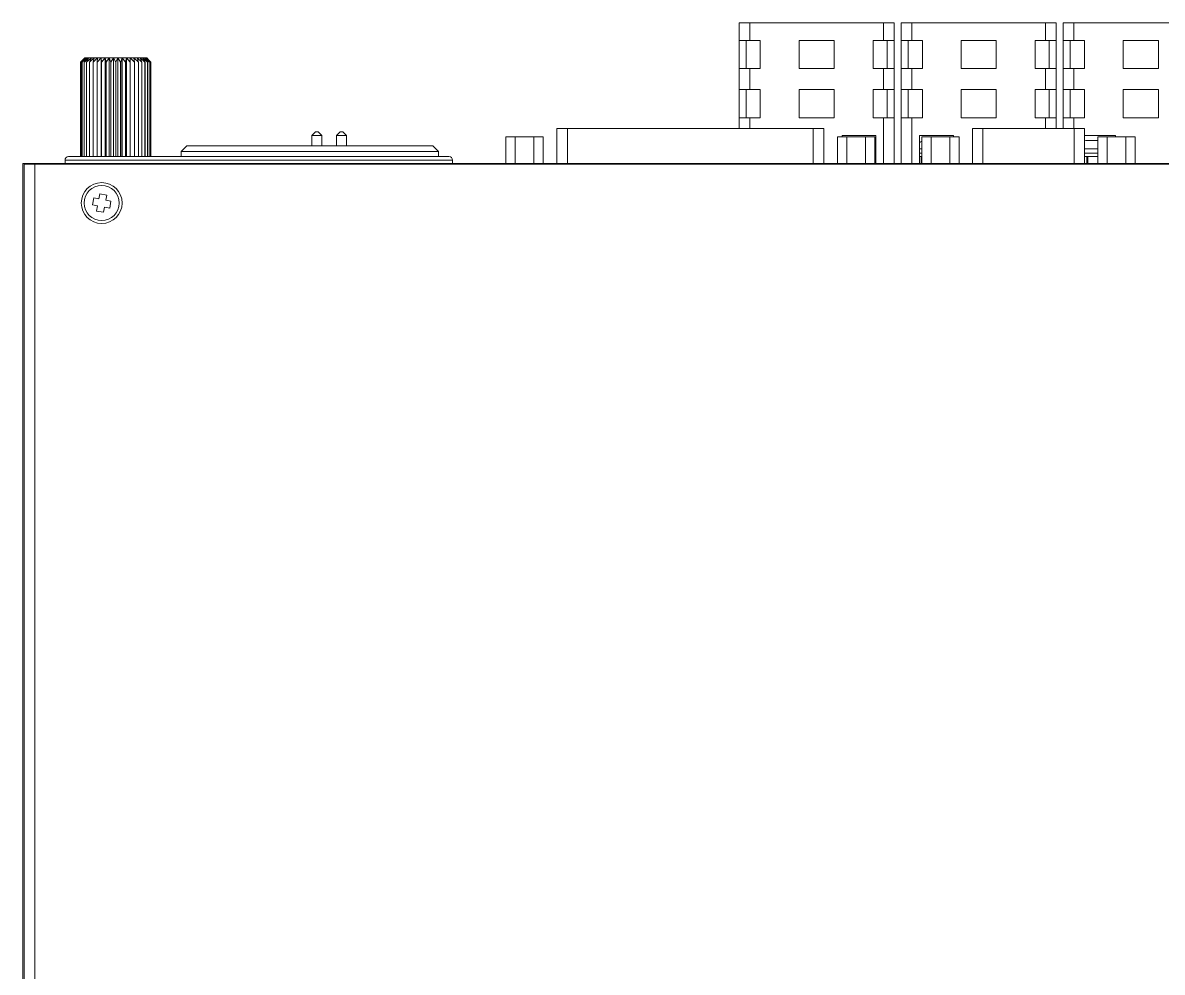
# Model space of a CAD drawing. Header units: millimetres. Extents: x 145 to 1161, y 54 to 851.
# Drawn here: x 144.9 to 306.7, y 398 to 532.8 of the extents above; entities that cross this region are included whole.
import ezdxf

# ---------------------------------------------------------------- set-up
doc = ezdxf.new("R2010")
doc.units = ezdxf.units.MM

msp = doc.modelspace()

# ---------------------------------------------------------------- linework, layer by layer
at = {"color": 7, "linetype": 'Continuous', "lineweight": 15}
for p, q in [((246.606, 530.309), (246.606, 532.809)), ((246.606, 532.809), (248.106, 532.809)), ((248.106, 532.809), (248.106, 530.309)), ((267.106, 532.809), (248.106, 532.809)), ((267.106, 530.309), (267.106, 532.809)), ((267.106, 532.809), (268.606, 532.809)), ((268.606, 532.809), (268.606, 530.309)), ((269.606, 530.309), (269.606, 532.809)), ((269.606, 532.809), (271.106, 532.809)), ((271.106, 532.809), (271.106, 530.309)), ((290.106, 532.809), (271.106, 532.809)), ((290.106, 530.309), (290.106, 532.809)), ((290.106, 532.809), (291.606, 532.809)), ((291.606, 532.809), (291.606, 530.309)), ((292.606, 530.309), (292.606, 532.809)), ((292.606, 532.809), (294.106, 532.809)), ((294.106, 532.809), (294.106, 530.309)), ((313.106, 532.809), (294.106, 532.809)), ((248.106, 530.309), (246.606, 530.309)), ((246.606, 530.309), (246.606, 526.309)), ((247.606, 530.309), (247.606, 526.309)), ((249.606, 530.309), (248.106, 530.309)), ((249.606, 526.309), (249.606, 530.309)), ((260.106, 530.309), (255.106, 530.309)), ((255.106, 530.309), (255.106, 526.309)), ((260.106, 526.309), (260.106, 530.309)), ((267.106, 530.309), (265.606, 530.309)), ((265.606, 530.309), (265.606, 526.309)), ((268.606, 530.309), (267.106, 530.309)), ((267.606, 530.309), (267.606, 526.309)), ((268.606, 530.309), (268.606, 526.309)), ((271.106, 530.309), (269.606, 530.309)), ((269.606, 530.309), (269.606, 526.309)), ((270.606, 530.309), (270.606, 526.309)), ((272.606, 530.309), (271.106, 530.309)), ((272.606, 526.309), (272.606, 530.309)), ((283.106, 530.309), (278.106, 530.309)), ((278.106, 530.309), (278.106, 526.309)), ((283.106, 526.309), (283.106, 530.309)), ((290.106, 530.309), (288.606, 530.309)), ((288.606, 530.309), (288.606, 526.309)), ((291.606, 530.309), (290.106, 530.309)), ((290.606, 530.309), (290.606, 526.309)), ((291.606, 530.309), (291.606, 526.309)), ((294.106, 530.309), (292.606, 530.309)), ((292.606, 530.309), (292.606, 526.309)), ((293.606, 530.309), (293.606, 526.309)), ((295.606, 530.309), (294.106, 530.309)), ((295.606, 526.309), (295.606, 530.309)), ((306.106, 530.309), (301.106, 530.309)), ((301.106, 530.309), (301.106, 526.309)), ((306.106, 526.309), (306.106, 530.309)), ((153.73, 527.809), (153.109, 527.209)), ((153.109, 527.209), (153.42, 527.521)), ((153.18, 527.209), (153.73, 527.809)), ((153.837, 527.809), (153.184, 527.209)), ((153.348, 527.209), (153.837, 527.809)), ((154.026, 527.809), (153.354, 527.209)), ((153.706, 527.809), (153.419, 527.522)), ((153.608, 527.209), (154.026, 527.809)), ((153.706, 527.809), (153.73, 527.809)), ((153.73, 527.809), (153.837, 527.809)), ((153.837, 527.809), (154.026, 527.809)), ((153.956, 527.209), (154.296, 527.809)), ((154.639, 527.809), (153.966, 527.209)), ((154.026, 527.809), (154.296, 527.809)), ((154.296, 527.809), (154.639, 527.809)), ((154.384, 527.209), (154.639, 527.809)), ((155.05, 527.809), (154.396, 527.209)), ((154.639, 527.809), (155.05, 527.809)), ((154.885, 527.209), (155.05, 527.809)), ((155.52, 527.809), (154.899, 527.209)), ((155.05, 527.809), (155.52, 527.809)), ((155.449, 527.209), (155.52, 527.809)), ((156.04, 527.809), (155.464, 527.209)), ((155.52, 527.809), (156.04, 527.809)), ((156.04, 527.809), (156.601, 527.809)), ((156.064, 527.209), (156.04, 527.809)), ((156.04, 513.809), (156.04, 527.809)), ((156.601, 527.809), (156.081, 527.209)), ((156.601, 527.809), (157.191, 527.809)), ((156.719, 527.209), (156.601, 527.809)), ((156.601, 513.809), (156.601, 527.809)), ((157.191, 527.809), (156.737, 527.209)), ((157.191, 527.809), (157.799, 527.809)), ((157.401, 527.209), (157.191, 527.809)), ((157.191, 513.809), (157.191, 527.809)), ((157.799, 527.809), (157.419, 527.209)), ((157.799, 527.809), (158.413, 527.809)), ((158.097, 527.209), (157.799, 527.809)), ((157.799, 513.809), (157.799, 527.809)), ((158.413, 527.809), (158.115, 527.209)), ((158.413, 513.809), (158.413, 527.809)), ((158.793, 527.209), (158.413, 527.809)), ((158.413, 527.809), (159.021, 527.809)), ((159.021, 527.809), (158.811, 527.209)), ((159.021, 513.809), (159.021, 527.809)), ((159.476, 527.209), (159.021, 527.809)), ((159.021, 527.809), (159.611, 527.809)), ((159.611, 527.809), (159.493, 527.209)), ((159.611, 513.809), (159.611, 527.809)), ((160.131, 527.209), (159.611, 527.809)), ((159.611, 527.809), (160.172, 527.809)), ((160.172, 527.809), (160.148, 527.209)), ((160.172, 513.809), (160.172, 527.809)), ((160.748, 527.209), (160.172, 527.809)), ((160.172, 527.809), (160.692, 527.809)), ((160.692, 527.809), (160.763, 527.209)), ((161.313, 527.209), (160.692, 527.809)), ((160.692, 527.809), (161.163, 527.809)), ((161.163, 527.809), (161.327, 527.209)), ((161.816, 527.209), (161.163, 527.809)), ((161.163, 527.809), (161.573, 527.809)), ((161.573, 527.809), (161.828, 527.209)), ((162.246, 527.209), (161.573, 527.809)), ((161.573, 527.809), (161.917, 527.809)), ((161.917, 527.809), (162.256, 527.209)), ((161.917, 527.809), (162.186, 527.809)), ((162.186, 527.809), (162.604, 527.209)), ((162.859, 527.209), (162.186, 527.809)), ((162.186, 527.809), (162.375, 527.809)), ((162.375, 527.809), (162.864, 527.209)), ((163.029, 527.209), (162.375, 527.809)), ((162.375, 527.809), (162.482, 527.809)), ((162.482, 527.809), (163.032, 527.209)), ((163.103, 527.209), (162.482, 527.809)), ((162.482, 527.809), (162.506, 527.809)), ((162.794, 527.522), (162.506, 527.809)), ((162.792, 527.521), (163.103, 527.209)), ((153.109, 527.209), (153.109, 527.209)), ((153.109, 513.809), (153.109, 527.209)), ((153.109, 513.809), (153.109, 527.209)), ((153.184, 527.209), (153.18, 527.209)), ((153.18, 513.809), (153.18, 527.209)), ((153.184, 513.809), (153.184, 527.209)), ((153.354, 527.209), (153.348, 527.209)), ((153.348, 513.809), (153.348, 527.209)), ((153.354, 513.809), (153.354, 527.209)), ((153.616, 527.209), (153.608, 527.209)), ((153.608, 513.809), (153.608, 527.209)), ((153.616, 513.809), (153.616, 527.209)), ((153.966, 527.209), (153.956, 527.209)), ((153.956, 513.809), (153.956, 527.209)), ((153.966, 513.809), (153.966, 527.209)), ((154.396, 527.209), (154.384, 527.209)), ((154.384, 513.809), (154.384, 527.209)), ((154.396, 513.809), (154.396, 527.209)), ((154.899, 527.209), (154.885, 527.209)), ((154.885, 513.809), (154.885, 527.209)), ((154.899, 513.809), (154.899, 527.209)), ((155.464, 527.209), (155.449, 527.209)), ((155.449, 513.809), (155.449, 527.209)), ((155.464, 513.809), (155.464, 527.209)), ((156.081, 527.209), (156.064, 527.209)), ((156.064, 513.809), (156.064, 527.209)), ((156.081, 513.809), (156.081, 527.209)), ((156.737, 527.209), (156.719, 527.209)), ((156.719, 513.809), (156.719, 527.209)), ((156.737, 513.809), (156.737, 527.209)), ((157.419, 527.209), (157.401, 527.209)), ((157.401, 513.809), (157.401, 527.209)), ((157.419, 513.809), (157.419, 527.209)), ((158.115, 527.209), (158.097, 527.209)), ((158.097, 513.809), (158.097, 527.209)), ((158.115, 513.809), (158.115, 527.209)), ((158.793, 513.809), (158.793, 527.209)), ((158.811, 527.209), (158.793, 527.209)), ((158.811, 513.809), (158.811, 527.209)), ((159.476, 513.809), (159.476, 527.209)), ((159.493, 527.209), (159.476, 527.209)), ((159.493, 513.809), (159.493, 527.209)), ((160.131, 513.809), (160.131, 527.209)), ((160.148, 527.209), (160.131, 527.209)), ((160.148, 513.809), (160.148, 527.209)), ((160.763, 527.209), (160.748, 527.209)), ((160.748, 513.809), (160.748, 527.209)), ((160.763, 513.809), (160.763, 527.209)), ((161.313, 513.809), (161.313, 527.209)), ((161.327, 527.209), (161.313, 527.209)), ((161.327, 513.809), (161.327, 527.209)), ((161.828, 527.209), (161.816, 527.209)), ((161.816, 513.809), (161.816, 527.209)), ((161.828, 513.809), (161.828, 527.209)), ((162.246, 513.809), (162.246, 527.209)), ((162.256, 527.209), (162.246, 527.209)), ((162.256, 513.809), (162.256, 527.209)), ((162.596, 513.809), (162.596, 527.209)), ((162.604, 527.209), (162.596, 527.209)), ((162.604, 513.809), (162.604, 527.209)), ((162.859, 513.809), (162.859, 527.209)), ((162.864, 527.209), (162.859, 527.209)), ((162.864, 513.809), (162.864, 527.209)), ((163.032, 527.209), (163.029, 527.209)), ((163.029, 513.809), (163.029, 527.209)), ((163.032, 513.809), (163.032, 527.209)), ((163.103, 527.209), (163.103, 527.209)), ((163.103, 513.809), (163.103, 527.209)), ((163.103, 513.809), (163.103, 527.209)), ((246.606, 523.309), (246.606, 526.309)), ((246.606, 526.309), (248.106, 526.309)), ((248.106, 526.309), (248.106, 523.309)), ((248.106, 526.309), (249.606, 526.309)), ((255.106, 526.309), (260.106, 526.309)), ((265.606, 526.309), (267.106, 526.309)), ((267.106, 523.309), (267.106, 526.309)), ((267.106, 526.309), (268.606, 526.309)), ((268.606, 526.309), (268.606, 523.309)), ((269.606, 523.309), (269.606, 526.309)), ((269.606, 526.309), (271.106, 526.309)), ((271.106, 526.309), (271.106, 523.309)), ((271.106, 526.309), (272.606, 526.309)), ((278.106, 526.309), (283.106, 526.309)), ((288.606, 526.309), (290.106, 526.309)), ((290.106, 523.309), (290.106, 526.309)), ((290.106, 526.309), (291.606, 526.309)), ((291.606, 526.309), (291.606, 523.309)), ((292.606, 523.309), (292.606, 526.309)), ((292.606, 526.309), (294.106, 526.309)), ((294.106, 526.309), (294.106, 523.309)), ((294.106, 526.309), (295.606, 526.309)), ((301.106, 526.309), (306.106, 526.309)), ((248.106, 523.309), (246.606, 523.309)), ((246.606, 523.309), (246.606, 519.309)), ((247.606, 523.309), (247.606, 519.309)), ((249.606, 523.309), (248.106, 523.309)), ((249.606, 519.309), (249.606, 523.309)), ((255.106, 523.309), (255.106, 519.309)), ((260.106, 523.309), (255.106, 523.309)), ((260.106, 519.309), (260.106, 523.309)), ((267.106, 523.309), (265.606, 523.309)), ((265.606, 523.309), (265.606, 519.309)), ((268.606, 523.309), (267.106, 523.309)), ((267.606, 523.309), (267.606, 519.309)), ((268.606, 523.309), (268.606, 519.309)), ((271.106, 523.309), (269.606, 523.309)), ((269.606, 523.309), (269.606, 519.309)), ((270.606, 523.309), (270.606, 519.309)), ((272.606, 523.309), (271.106, 523.309)), ((272.606, 519.309), (272.606, 523.309)), ((278.106, 523.309), (278.106, 519.309)), ((283.106, 523.309), (278.106, 523.309)), ((283.106, 519.309), (283.106, 523.309)), ((290.106, 523.309), (288.606, 523.309)), ((288.606, 523.309), (288.606, 519.309)), ((291.606, 523.309), (290.106, 523.309)), ((290.606, 523.309), (290.606, 519.309)), ((291.606, 523.309), (291.606, 519.309)), ((294.106, 523.309), (292.606, 523.309)), ((292.606, 523.309), (292.606, 519.309)), ((293.606, 523.309), (293.606, 519.309)), ((295.606, 523.309), (294.106, 523.309)), ((295.606, 519.309), (295.606, 523.309)), ((301.106, 523.309), (301.106, 519.309)), ((306.106, 523.309), (301.106, 523.309)), ((306.106, 519.309), (306.106, 523.309)), ((246.606, 517.809), (246.606, 519.309)), ((246.606, 519.309), (248.106, 519.309)), ((248.106, 519.309), (249.606, 519.309)), ((255.106, 519.309), (260.106, 519.309)), ((265.606, 519.309), (267.106, 519.309)), ((267.106, 512.809), (267.106, 519.309)), ((267.106, 519.309), (268.606, 519.309)), ((268.606, 519.309), (268.606, 512.809)), ((269.606, 512.809), (269.606, 519.309)), ((269.606, 519.309), (271.106, 519.309)), ((271.106, 519.309), (271.106, 512.809)), ((271.106, 519.309), (272.606, 519.309)), ((278.106, 519.309), (283.106, 519.309)), ((288.606, 519.309), (290.106, 519.309)), ((290.106, 519.309), (291.606, 519.309)), ((291.606, 519.309), (291.606, 517.809)), ((292.606, 517.809), (292.606, 519.309)), ((292.606, 519.309), (294.106, 519.309)), ((294.106, 519.309), (295.606, 519.309)), ((301.106, 519.309), (306.106, 519.309)), ((220.715, 517.809), (220.715, 512.809)), ((220.715, 517.809), (222.215, 517.809)), ((222.215, 517.809), (257.117, 517.809)), ((257.117, 517.809), (258.617, 517.809)), ((258.617, 512.809), (258.617, 517.809)), ((279.705, 517.809), (279.705, 512.809)), ((279.705, 517.809), (281.205, 517.809)), ((281.205, 517.809), (294.137, 517.809)), ((294.137, 517.809), (295.637, 517.809)), ((295.637, 512.809), (295.637, 517.809)), ((186.456, 517.309), (185.956, 516.809)), ((185.956, 516.809), (185.956, 515.309)), ((187.356, 516.809), (185.956, 516.809)), ((186.456, 517.309), (186.856, 517.309)), ((187.356, 516.809), (186.856, 517.309)), ((187.356, 515.309), (187.356, 516.809)), ((189.956, 517.309), (189.456, 516.809)), ((189.456, 516.809), (189.456, 515.309)), ((190.856, 516.809), (189.456, 516.809)), ((189.956, 517.309), (190.356, 517.309)), ((190.856, 516.809), (190.356, 517.309)), ((190.856, 515.309), (190.856, 516.809)), ((213.46, 516.609), (213.46, 512.809)), ((213.46, 516.609), (214.788, 516.609)), ((214.788, 516.609), (214.788, 512.809)), ((214.788, 516.609), (217.444, 516.609)), ((217.444, 516.609), (217.444, 512.809)), ((217.444, 516.609), (218.772, 516.609)), ((218.772, 516.609), (218.772, 512.809)), ((260.56, 516.609), (260.56, 512.809)), ((260.56, 516.609), (261.888, 516.609)), ((266.006, 516.809), (261.206, 516.809)), ((261.206, 516.809), (261.206, 516.609)), ((261.888, 516.609), (261.888, 512.809)), ((261.888, 516.609), (264.544, 516.609)), ((264.544, 516.609), (264.544, 512.809)), ((264.544, 516.609), (265.872, 516.609)), ((265.872, 516.609), (265.872, 512.809)), ((266.006, 512.809), (266.006, 516.809)), ((277.006, 516.809), (272.206, 516.809)), ((272.206, 516.809), (272.206, 512.809)), ((272.515, 516.609), (272.515, 512.809)), ((272.515, 516.609), (273.843, 516.609)), ((273.843, 516.609), (273.843, 512.809)), ((273.843, 516.609), (276.499, 516.609)), ((276.499, 516.609), (276.499, 512.809)), ((276.499, 516.609), (277.827, 516.609)), ((277.006, 516.609), (277.006, 516.809)), ((277.827, 516.609), (277.827, 512.809)), ((300.006, 516.809), (295.637, 516.809)), ((296.056, 516.109), (297.515, 516.109)), ((297.515, 516.609), (297.515, 512.809)), ((297.515, 516.609), (298.843, 516.609)), ((298.843, 516.609), (298.843, 512.809)), ((298.843, 516.609), (301.499, 516.609)), ((300.006, 516.609), (300.006, 516.809)), ((301.499, 516.609), (301.499, 512.809)), ((301.499, 516.609), (302.827, 516.609)), ((302.827, 516.609), (302.827, 512.809)), ((168.206, 515.309), (167.406, 514.509)), ((203.906, 514.509), (167.406, 514.509)), ((167.406, 513.809), (167.406, 514.509)), ((168.206, 515.309), (203.106, 515.309)), ((203.106, 515.309), (203.906, 514.509)), ((203.906, 513.809), (203.906, 514.509)), ((145.906, 512.809), (144.906, 512.809)), ((144.906, 512.809), (144.906, 276.109)), ((145.906, 512.809), (146.256, 512.809)), ((146.256, 512.809), (147.256, 512.809)), ((146.256, 512.709), (146.256, 512.809)), ((147.256, 512.809), (147.256, 512.709)), ((147.356, 512.809), (147.256, 512.809)), ((147.356, 512.809), (147.906, 512.809)), ((147.356, 512.709), (147.356, 512.809)), ((147.906, 512.709), (147.906, 512.809)), ((147.906, 512.809), (574.306, 512.809)), ((150.906, 513.309), (150.906, 512.809)), ((151.406, 513.809), (205.406, 513.809)), ((205.906, 512.809), (205.906, 513.309)), ((265.872, 513.809), (266.006, 513.809)), ((272.456, 513.809), (272.206, 513.809)), ((272.456, 512.809), (272.456, 513.809)), ((272.456, 513.809), (272.515, 513.809)), ((295.637, 513.809), (295.956, 513.809)), ((295.956, 513.809), (297.515, 513.809)), ((295.956, 513.809), (295.956, 512.809)), ((296.106, 513.809), (296.106, 512.809)), ((145.106, 275.709), (145.106, 512.709)), ((146.606, 512.709), (145.106, 512.709)), ((146.606, 275.709), (146.606, 512.709)), ((575.606, 512.709), (146.606, 512.709)), ((154.971, 507.932), (154.785, 506.95)), ((155.708, 507.793), (154.971, 507.932)), ((155.847, 508.53), (155.708, 507.793)), ((156.83, 508.344), (155.847, 508.53)), ((156.69, 507.607), (156.83, 508.344)), ((154.785, 506.95), (155.522, 506.81)), ((155.522, 506.81), (155.383, 506.073)), ((156.365, 505.888), (156.504, 506.625)), ((156.504, 506.625), (157.241, 506.485)), ((157.427, 507.468), (156.69, 507.607)), ((157.241, 506.485), (157.427, 507.468)), ((155.383, 506.073), (156.365, 505.888))]:
    msp.add_line(p, q, dxfattribs=at)
at = {"color": 8, "linetype": 'Continuous', "lineweight": 15}
for p, q in [((248.106, 519.309), (248.106, 517.809)), ((290.106, 517.809), (290.106, 519.309)), ((294.106, 519.309), (294.106, 517.809)), ((222.215, 517.809), (222.215, 512.809)), ((257.117, 517.809), (257.117, 512.809)), ((281.205, 517.809), (281.205, 512.809)), ((294.137, 517.809), (294.137, 512.809)), ((265.872, 514.909), (266.006, 514.909)), ((272.206, 514.909), (272.515, 514.909)), ((295.637, 514.909), (297.515, 514.909)), ((145.906, 512.709), (145.906, 512.809)), ((205.906, 513.309), (150.906, 513.309)), ((265.872, 514.309), (266.006, 514.309)), ((272.206, 514.309), (272.515, 514.309)), ((295.637, 514.309), (297.515, 514.309))]:
    msp.add_line(p, q, dxfattribs=at)
at = {"color": 7, "linetype": 'Continuous', "lineweight": 15, "flags": 128}
for points in [[(296.056, 516.109), (295.822, 516.086), (295.637, 516.034)], [(266.006, 515.757), (266.005, 515.758), (265.872, 515.873)], [(265.872, 513.81), (265.954, 513.819), (266.006, 513.832)], [(272.206, 513.832), (272.259, 513.819), (272.356, 513.809)]]:
    msp.add_lwpolyline(points, dxfattribs=at)
at = {"color": 7, "linetype": 'Continuous', "lineweight": 15}
for radius in [2.9, 2.5]:
    msp.add_circle((156.106, 507.209), radius, dxfattribs=at)
for centre, radius, start, end in [((273.056, 514.909), 1.2, 116.78707, 135.09947), ((151.406, 513.309), 0.5, 90, 180), ((205.406, 513.309), 0.5, 0, 90)]:
    msp.add_arc(centre, radius, start, end, dxfattribs=at)
for points, knots in [([(154.296, 527.809), (154.097, 527.635), (153.869, 527.436), (153.644, 527.235), (153.616, 527.209)], [0, 0, 0, 0, 0.8750162, 1, 1, 1, 1]), ([(162.596, 527.209), (162.399, 527.386), (162.173, 527.587), (161.945, 527.785), (161.917, 527.809)], [0, 0, 0, 0, 0.8750226, 1, 1, 1, 1])]:
    msp.add_open_spline(points, degree=3, knots=knots, dxfattribs=at)

doc.saveas('drawing.dxf')
